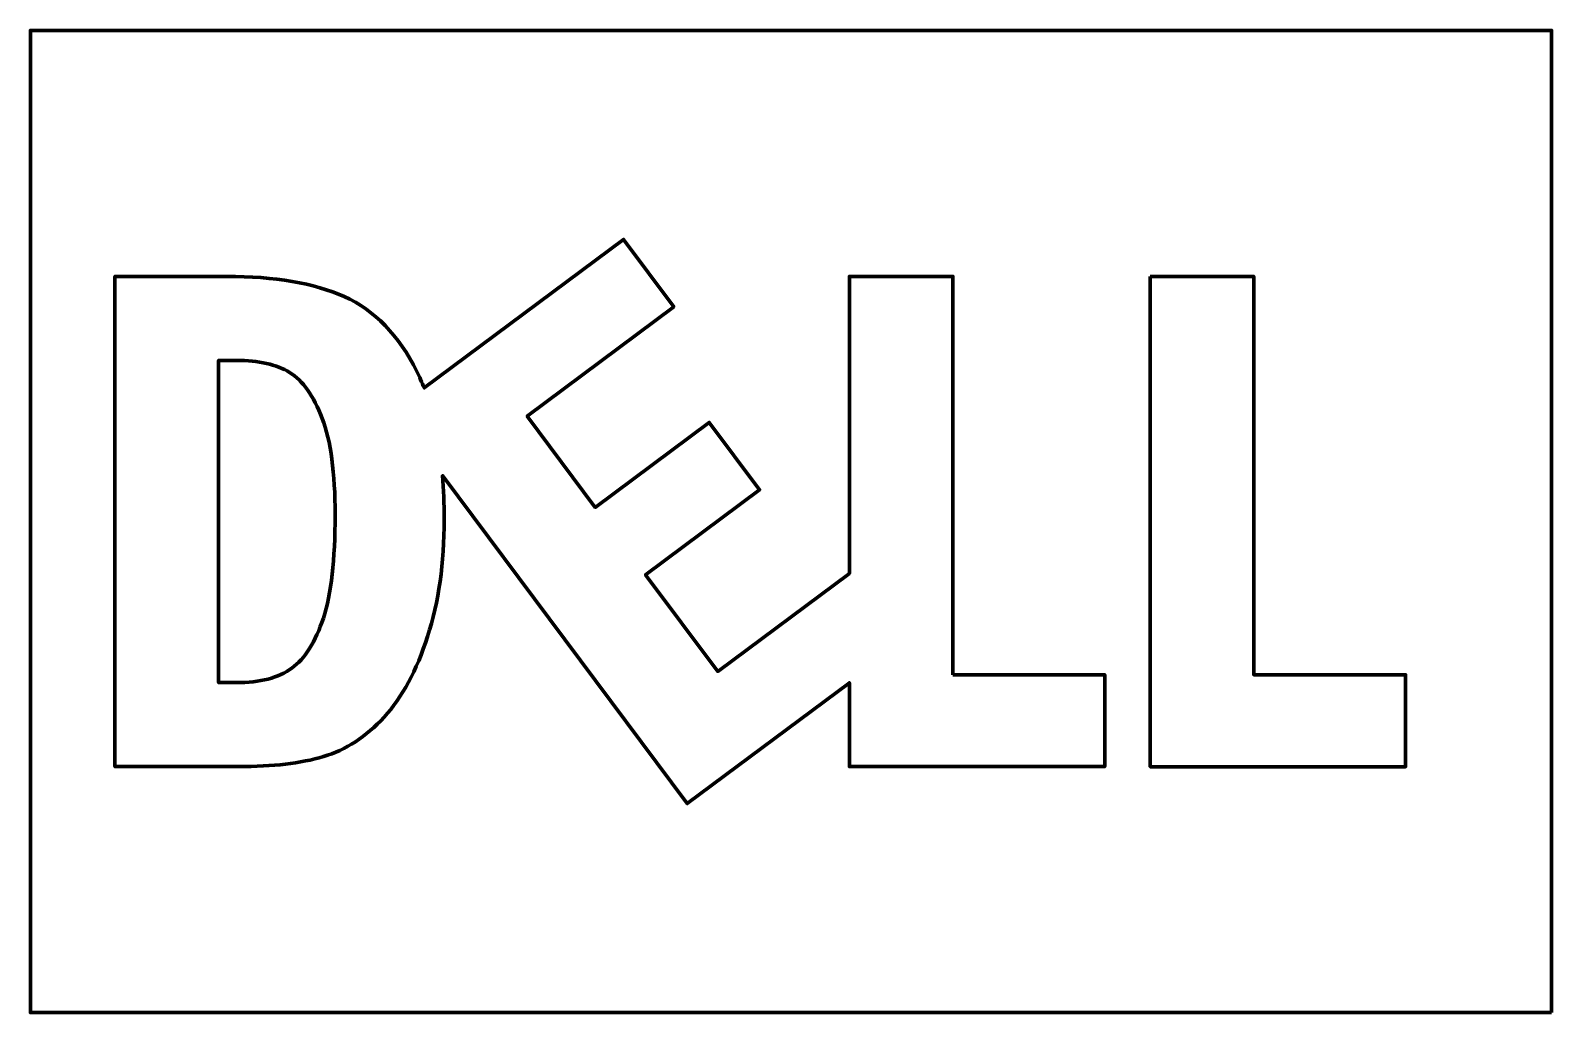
# Model space of a CAD drawing. Header units: millimetres. Extents: x 9 to 203, y -212 to -86.
import ezdxf

# ---------------------------------------------------------------- set-up
doc = ezdxf.new("R2010")
doc.units = ezdxf.units.MM
doc.header["$MEASUREMENT"] = 0
doc.layers.add('Layer 1', color=7, linetype='Continuous')

msp = doc.modelspace()

# ---------------------------------------------------------------- linework, layer by layer
at = {"layer": 'Layer 1', "color": 18, "lineweight": 158, "true_color": 0x000000}
for points in [[(203.02, -211.94), (8.64, -211.94), (8.64, -86.35), (203.02, -86.35), (203.02, -211.94)], [(151.74, -117.8), (164.97, -117.8), (164.97, -168.73), (184.37, -168.73), (184.37, -180.49), (151.74, -180.49), (151.74, -117.8)]]:
    msp.add_lwpolyline(points, dxfattribs=at)
for points, knots in [([(126.52, -168.73), (126.52, -168.73), (126.52, -117.8), (126.52, -117.8), (126.52, -117.8), (113.29, -117.8), (113.29, -117.8), (113.29, -117.8), (113.29, -155.78), (113.29, -155.78), (113.29, -155.78), (96.47, -168.32), (96.47, -168.32), (96.47, -168.32), (87.25, -155.95), (87.25, -155.95), (87.25, -155.95), (101.82, -145.09), (101.82, -145.09), (101.82, -145.09), (95.39, -136.47), (95.39, -136.47), (95.39, -136.47), (80.83, -147.33), (80.83, -147.33), (80.83, -147.33), (72.13, -135.66), (72.13, -135.66), (72.13, -135.66), (90.86, -121.69), (90.86, -121.69), (90.86, -121.69), (84.44, -113.07), (84.44, -113.07), (84.44, -113.07), (58.96, -132.07), (58.96, -132.07), (58.67, -131.34), (58.36, -130.64), (58.03, -129.97), (55.71, -125.31), (52.62, -122.12), (48.75, -120.39), (44.88, -118.66), (39.86, -117.8), (33.69, -117.8), (33.69, -117.8), (19.45, -117.8), (19.45, -117.8), (19.45, -117.8), (19.45, -180.48), (19.45, -180.48), (19.45, -180.48), (35.28, -180.48), (35.28, -180.48), (39.6, -180.48), (43.2, -180.06), (46.08, -179.2), (48.96, -178.34), (51.55, -176.66), (53.84, -174.15), (56.14, -171.64), (57.99, -168.2), (59.4, -163.84), (60.81, -159.47), (61.52, -154.48), (61.52, -148.84), (61.52, -146.89), (61.45, -145.03), (61.31, -143.28), (61.31, -143.28), (92.57, -185.21), (92.57, -185.21), (92.57, -185.21), (113.29, -169.76), (113.29, -169.76), (113.29, -169.76), (113.29, -180.48), (113.29, -180.48), (113.29, -180.48), (145.92, -180.48), (145.92, -180.48), (145.92, -180.48), (145.92, -168.73), (145.92, -168.73), (145.92, -168.73), (126.52, -168.73), (126.52, -168.73)], [0, 0, 0, 0, 1, 1, 1, 2, 2, 2, 3, 3, 3, 4, 4, 4, 5, 5, 5, 6, 6, 6, 7, 7, 7, 8, 8, 8, 9, 9, 9, 10, 10, 10, 11, 11, 11, 12, 12, 12, 13, 13, 13, 14, 14, 14, 15, 15, 15, 16, 16, 16, 17, 17, 17, 18, 18, 18, 19, 19, 19, 20, 20, 20, 21, 21, 21, 22, 22, 22, 23, 23, 23, 24, 24, 24, 25, 25, 25, 26, 26, 26, 27, 27, 27, 28, 28, 28, 29, 29, 29, 29]), ([(46.08, -161.48), (45.07, -164.54), (43.73, -166.67), (42.05, -167.9), (40.37, -169.13), (38, -169.74), (34.93, -169.74), (34.93, -169.74), (32.68, -169.74), (32.68, -169.74), (32.68, -169.74), (32.68, -128.54), (32.68, -128.54), (32.68, -128.54), (34.93, -128.54), (34.93, -128.54), (37.82, -128.54), (40.1, -129.06), (41.77, -130.08), (43.43, -131.11), (44.82, -133.06), (45.92, -135.95), (47.03, -138.83), (47.58, -142.94), (47.58, -148.27), (47.58, -154.03), (47.08, -158.44), (46.08, -161.48)], [0, 0, 0, 0, 1, 1, 1, 2, 2, 2, 3, 3, 3, 4, 4, 4, 5, 5, 5, 6, 6, 6, 7, 7, 7, 8, 8, 8, 9, 9, 9, 9])]:
    msp.add_open_spline(points, degree=3, knots=knots, dxfattribs=at)

doc.saveas('drawing.dxf')
